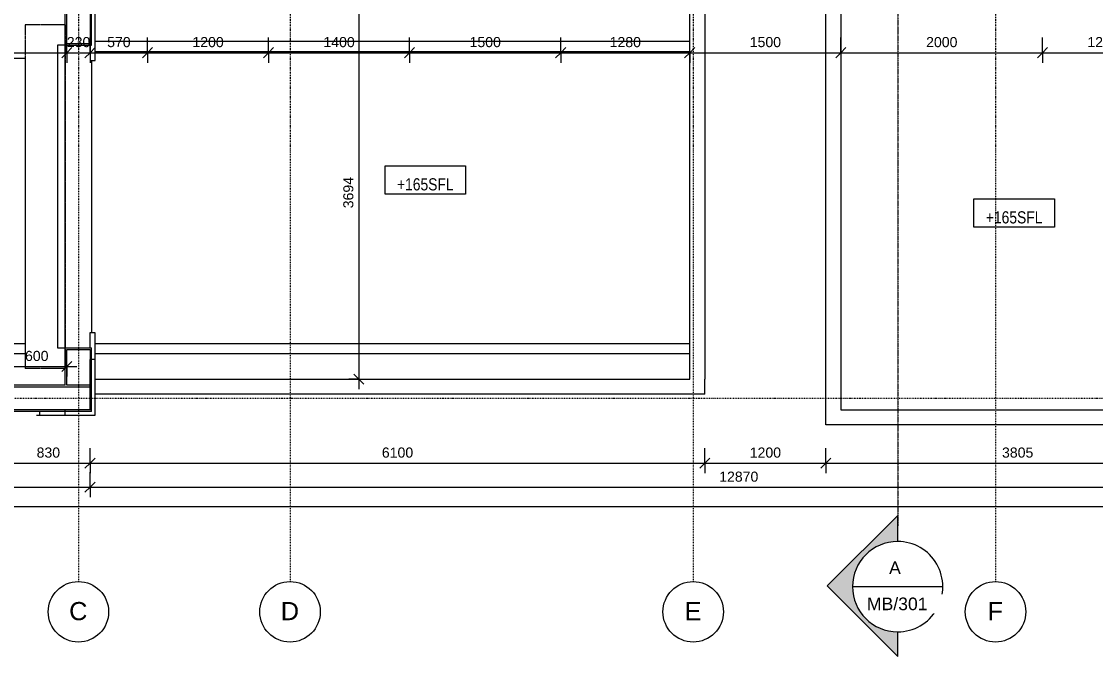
# Model space of a CAD drawing. Header units: millimetres. Extents: x -21051 to 202668, y -15646 to 13691.
# Drawn here: x -7036 to 3621, y -15351 to -9055 of the extents above; entities that cross this region are included whole.
import ezdxf

# ---------------------------------------------------------------- set-up
doc = ezdxf.new("R2010")
doc.units = ezdxf.units.MM
for name, pattern in [('Center', [15, 6, -3, 3, -3]), ('Centre', [14.4, 3, -2.2, 7, -2.2]), ('Dash dot', [15.875, 6.35, -4.7625, 0, -4.7625]), ('TD_Level Line', [8, 4, -2, 0, -2])]:
    doc.linetypes.add(name, pattern=pattern)
for name, color, linetype, lineweight in [('A-ANNO-DIMS', 211, 'Continuous', 9), ('A-ANNO-DIMS-100', 211, 'Continuous', 9), ('A-DETL-MBND', 5, 'Continuous', 5), ('A-DOOR', 31, 'Continuous', 5), ('A-FLOR', 192, 'Continuous', 5), ('A-WALL', 113, 'Continuous', 5), ('C-PRKG', 70, 'Continuous', 5), ('G-ANNO-DIMS', 111, 'Continuous', 9), ('G-ANNO-SYMB', 111, 'Continuous', 9), ('I-WALL', 2, 'Continuous', 5), ('S-GRID', 1, 'Continuous', 9), ('S-GRID-IDEN', 1, 'Continuous', 9)]:
    doc.layers.add(name, color=color, linetype=linetype, lineweight=lineweight)
doc.layers.get('0').off()
doc.styles.add('Arial Narrow_1', font='ARIALN.TTF', dxfattribs={"height": 120})
doc.styles.add('Arial_1', font='arial.ttf', dxfattribs={"height": 125})
doc.styles.add('Arial_2', font='arial.ttf', dxfattribs={"height": 180})
doc.styles.add('Arial_3', font='arial.ttf', dxfattribs={"height": 100})
doc.dimstyles.new('Arial_1_0', dxfattribs={"dimscale": 304.8, "dimtxt": 102.02594, "dimasz": 0.328084, "dimexe": 0.328084, "dimexo": 0.0625, "dimgap": 0.082021, "dimtad": 1, "dimdec": 0, "dimzin": 0, "dimdsep": 46, "dimtxsty": 'Arial_3', "dimblk1": 'OBLIQUE', "dimblk2": 'OBLIQUE', "dimsah": 1, "dimcen": 0.09, "dimdle": 0.328084, "dimazin": 0, "dimtfac": 1, "dimtdec": 4, "dimtix": 1, "dimtmove": 0, "dimatfit": 3, "dimfxl": 0.492126, "dimfxlon": 1, "dimtvp": 1, "dimtolj": 1, "dimtzin": 0, "dimarcsym": 2})

# ---------------------------------------------------------------- blocks, each defined once
blk = doc.blocks.new('1_8 OverheadRolling - 2440 x2125mm-1255549-00_Ground floor')
at = {"layer": 'A-DOOR', "linetype": 'Centre'}
for p, q in [((-1703.2, -130), (1703.2, -130)), ((-1703.2, -130), (-1703.2, -530)), ((1703.2, -130), (1703.2, -530)), ((-1703.2, -530), (1703.2, -530))]:
    blk.add_line(p, q, dxfattribs=at)
at = {"layer": 'A-DOOR'}
for p, q in [((1500, -130), (-1500, -130)), ((-1500, -130), (-1500, -206)), ((-1500, -206), (1500, -206)), ((1500, -206), (1500, -130))]:
    blk.add_line(p, q, dxfattribs=at)
blk = doc.blocks.new('PAR-2_RoadSymbol-Parking - _-1255748-00_Ground floor')
at = {"layer": 'C-PRKG'}
for p, q in [((-50.8, 65), (-50.8, 5965)), ((50.8, 65), (50.8, 5965))]:
    blk.add_line(p, q, dxfattribs=at)
blk = doc.blocks.new('PAR-2_RoadSymbol-Parking - _-V9-00_Ground floor')
at = {"layer": 'C-PRKG'}
for p, q in [((-50.8, 5000), (50.8, 5000)), ((-50.8, 0), (-50.8, 5000)), ((50.8, 0), (50.8, 5000)), ((50.8, 0), (-50.8, 0))]:
    blk.add_line(p, q, dxfattribs=at)
at = {"layer": 'C-PRKG', "linetype": 'Center'}
blk.add_line((2880, 0), (2880, 5000), dxfattribs=at)
at = {"layer": 'C-PRKG', "lineweight": 9}
blk.add_line((2880, 0), (50.8, 0), dxfattribs=at)
blk = doc.blocks.new('skirting - skirting-1169592-00_Ground floor')
at = {"layer": 'A-WALL'}
for p, q in [((-13176, 6459), (-13175, 6427)), ((-9495, 6047), (-9645, 6042)), ((-9645, 6042), (-9643, 5992)), ((-9643, 5992), (-9124, 6009)), ((-12607, 5895), (-12342, 5904)), ((-12343, 5954), (-12493, 5949)), ((-12342, 5904), (-12343, 5954))]:
    blk.add_line(p, q, dxfattribs=at)
blk = doc.blocks.new('brick facing edge - brick facing edge-1233025-00_Ground floor')
at = {"layer": 'A-WALL'}
for p, q in [((-13140, 6428), (-13175, 6427)), ((-13175, 6427), (-13167, 6177))]:
    blk.add_line(p, q, dxfattribs=at)
at = {"layer": 'A-WALL', "lineweight": 18}
for p, q in [((-13117, 6178), (-13167, 6177)), ((-13167, 6177), (-13157, 5877)), ((-13108, 5928), (-13117, 6178)), ((-13157, 5877), (-12607, 5895)), ((-13108, 5928), (-12609, 5945)), ((-12607, 5895), (-12609, 5945))]:
    blk.add_line(p, q, dxfattribs=at)
blk = doc.blocks.new('PAR-2_RoadSymbol-Parking - _-1255842-00_Ground floor')
at = {"layer": 'C-PRKG'}
for p, q in [((-50.8, -5965), (-50.8, -65)), ((50.8, -5965), (50.8, -65))]:
    blk.add_line(p, q, dxfattribs=at)
blk = doc.blocks.new('Section - _-1243848-00_Ground floor')
at = {"layer": 'G-ANNO-SYMB'}
h = blk.add_hatch(color=256, dxfattribs=at)
edge = h.paths.add_edge_path()
edge.add_line((-12.93, 0), (-5.93, 7))
edge.add_line((-5.93, 7), (1.07, 0))
edge.add_line((1.07, 0), (-1.52, 0))
edge.add_arc((-6, 0), 4.48, 0, 180)
edge.add_line((-10.48, 0), (-12.93, 0))
for p, q in [((-5.93, 7), (-12.93, 0)), ((1.07, 0), (-5.93, 7)), ((-12.93, 0), (-10.48, 0)), ((-1.52, 0), (1.07, 0))]:
    blk.add_line(p, q, dxfattribs=at)
for start, end in [(360, 180), (0, 180), (180, 360)]:
    blk.add_arc((-6, 0), 4.48, start, end, dxfattribs=at)
blk = doc.blocks.new('Grid - _-182767-00_Ground floor')
at = {"layer": 'S-GRID-IDEN'}
blk.add_circle((0, 0), 3, dxfattribs=at)
blk = doc.blocks.new('Spot Elevations - _-1243852-00_Ground floor')
at = {"layer": 'G-ANNO-DIMS'}
for p, q in [((-4, 0), (-4, 2.8125)), ((-4, 2.8125), (4, 2.8125)), ((4, 2.8125), (4, 0)), ((4, 0), (-4, 0))]:
    blk.add_line(p, q, dxfattribs=at)
blk = doc.blocks.new('DIMBLOCK26-00_Ground floor')
at = {"layer": 'A-ANNO-DIMS-100', "transparency": 16777216}
for p, q in [((-7186, -13434), (-7186, -13284)), ((-6356, -13434), (-6356, -13284)), ((-7186, -13434), (-7136, -13384)), ((-6356, -13434), (-6306, -13384)), ((-7186, -13434), (-7236, -13484)), ((-7186, -13434), (-6356, -13434)), ((-7186, -13434), (-7186, -13534)), ((-6356, -13434), (-6406, -13484)), ((-6356, -13434), (-6356, -13534))]:
    blk.add_line(p, q, dxfattribs=at)
at = {"layer": 'A-ANNO-DIMS-100', "color": 0, "transparency": 16777216, "insert": (-6886, -13279), "char_height": 100, "width": 276.88, "attachment_point": 1, "line_spacing_factor": 0.941778, "style": 'Arial_3'}
blk.add_mtext('830', dxfattribs=at)
blk = doc.blocks.new('_Oblique')
at = {"color": 0, "linetype": 'ByBlock', "lineweight": -2}
blk.add_line((-0.5, -0.5), (0.5, 0.5), dxfattribs=at)
blk = doc.blocks.new('DIMBLOCK27-00_Ground floor')
at = {"layer": 'A-ANNO-DIMS-100', "transparency": 16777216}
for p, q in [((-6356, -13434), (-6356, -13284)), ((-256, -13434), (-256, -13284)), ((-6356, -13434), (-6306, -13384)), ((-256, -13434), (-206, -13384)), ((-6356, -13434), (-6406, -13484)), ((-6356, -13434), (-256, -13434)), ((-6356, -13434), (-6356, -13534)), ((-256, -13434), (-306, -13484)), ((-256, -13434), (-256, -13534))]:
    blk.add_line(p, q, dxfattribs=at)
at = {"layer": 'A-ANNO-DIMS-100', "color": 0, "transparency": 16777216, "insert": (-3460, -13279), "char_height": 100, "width": 369.18, "attachment_point": 1, "line_spacing_factor": 0.941778, "style": 'Arial_3'}
blk.add_mtext('6100', dxfattribs=at)
blk = doc.blocks.new('DIMBLOCK28-00_Ground floor')
at = {"layer": 'A-ANNO-DIMS-100', "transparency": 16777216}
for p, q in [((-256, -13434), (-256, -13284)), ((944, -13434), (944, -13284)), ((-256, -13434), (-206, -13384)), ((944, -13434), (994, -13384)), ((-256, -13434), (-306, -13484)), ((-256, -13434), (944, -13434)), ((-256, -13434), (-256, -13534)), ((944, -13434), (894, -13484)), ((944, -13434), (944, -13534))]:
    blk.add_line(p, q, dxfattribs=at)
at = {"layer": 'A-ANNO-DIMS-100', "color": 0, "transparency": 16777216, "insert": (190, -13279), "char_height": 100, "width": 369.18, "attachment_point": 1, "line_spacing_factor": 0.941778, "style": 'Arial_3'}
blk.add_mtext('1200', dxfattribs=at)
blk = doc.blocks.new('DIMBLOCK29-00_Ground floor')
at = {"layer": 'A-ANNO-DIMS-100', "transparency": 16777216}
for p, q in [((944, -13434), (944, -13284)), ((4749, -13434), (4749, -13284)), ((944, -13434), (994, -13384)), ((4749, -13434), (4799, -13384)), ((944, -13434), (894, -13484)), ((944, -13434), (4749, -13434)), ((944, -13434), (944, -13534)), ((4749, -13434), (4699, -13484)), ((4749, -13434), (4749, -13534))]:
    blk.add_line(p, q, dxfattribs=at)
at = {"layer": 'A-ANNO-DIMS-100', "color": 0, "transparency": 16777216, "insert": (2693, -13279), "char_height": 100, "width": 369.18, "attachment_point": 1, "line_spacing_factor": 0.941778, "style": 'Arial_3'}
blk.add_mtext('3805', dxfattribs=at)
blk = doc.blocks.new('DIMBLOCK34-00_Ground floor')
at = {"layer": 'A-ANNO-DIMS-100', "transparency": 16777216}
for p, q in [((-12356, -9364), (-12356, -9214)), ((-6586, -9364), (-6586, -9214)), ((-12356, -9364), (-12406, -9414)), ((-12356, -9364), (-12306, -9314)), ((-12356, -9364), (-6586, -9364)), ((-12356, -9364), (-12356, -9464)), ((-6586, -9364), (-6636, -9414)), ((-6586, -9364), (-6536, -9314)), ((-6586, -9364), (-6586, -9464))]:
    blk.add_line(p, q, dxfattribs=at)
at = {"layer": 'A-ANNO-DIMS-100', "color": 0, "transparency": 16777216, "insert": (-9625, -9209), "char_height": 100, "width": 369.18, "attachment_point": 1, "line_spacing_factor": 0.941778, "style": 'Arial_3'}
blk.add_mtext('5770', dxfattribs=at)
blk = doc.blocks.new('DIMBLOCK35-00_Ground floor')
at = {"layer": 'A-ANNO-DIMS-100', "transparency": 16777216}
for p, q in [((-6586, -9364), (-6586, -9214)), ((-6356, -9364), (-6356, -9214)), ((-6586, -9364), (-6636, -9414)), ((-6586, -9364), (-6536, -9314)), ((-6586, -9364), (-6356, -9364)), ((-6586, -9364), (-6586, -9464)), ((-6356, -9364), (-6406, -9414)), ((-6356, -9364), (-6306, -9314)), ((-6356, -9364), (-6356, -9464))]:
    blk.add_line(p, q, dxfattribs=at)
at = {"layer": 'A-ANNO-DIMS-100', "color": 0, "transparency": 16777216, "insert": (-6586, -9209), "char_height": 100, "width": 276.88, "attachment_point": 1, "line_spacing_factor": 0.941778, "style": 'Arial_3'}
blk.add_mtext('230', dxfattribs=at)
blk = doc.blocks.new('DIMBLOCK36-00_Ground floor')
at = {"layer": 'A-ANNO-DIMS-100', "transparency": 16777216}
for p, q in [((-6356, -9364), (-6356, -9214)), ((-5786, -9364), (-5786, -9214)), ((-6356, -9364), (-6406, -9414)), ((-6356, -9364), (-6306, -9314)), ((-6356, -9364), (-5786, -9364)), ((-6356, -9364), (-6356, -9464)), ((-5786, -9364), (-5836, -9414)), ((-5786, -9364), (-5736, -9314)), ((-5786, -9364), (-5786, -9464))]:
    blk.add_line(p, q, dxfattribs=at)
at = {"layer": 'A-ANNO-DIMS-100', "color": 0, "transparency": 16777216, "insert": (-6186, -9209), "char_height": 100, "width": 276.88, "attachment_point": 1, "line_spacing_factor": 0.941778, "style": 'Arial_3'}
blk.add_mtext('570', dxfattribs=at)
blk = doc.blocks.new('DIMBLOCK37-00_Ground floor')
at = {"layer": 'A-ANNO-DIMS-100', "transparency": 16777216}
for p, q in [((-5786, -9364), (-5786, -9214)), ((-4586, -9364), (-4586, -9214)), ((-5786, -9364), (-5836, -9414)), ((-5786, -9364), (-5736, -9314)), ((-5786, -9364), (-4586, -9364)), ((-5786, -9364), (-5786, -9464)), ((-4586, -9364), (-4636, -9414)), ((-4586, -9364), (-4536, -9314)), ((-4586, -9364), (-4586, -9464))]:
    blk.add_line(p, q, dxfattribs=at)
at = {"layer": 'A-ANNO-DIMS-100', "color": 0, "transparency": 16777216, "insert": (-5340, -9209), "char_height": 100, "width": 369.18, "attachment_point": 1, "line_spacing_factor": 0.941778, "style": 'Arial_3'}
blk.add_mtext('1200', dxfattribs=at)
blk = doc.blocks.new('DIMBLOCK38-00_Ground floor')
at = {"layer": 'A-ANNO-DIMS-100', "transparency": 16777216}
for p, q in [((-4586, -9364), (-4586, -9214)), ((-3186, -9364), (-3186, -9214)), ((-4586, -9364), (-4636, -9414)), ((-4586, -9364), (-4536, -9314)), ((-4586, -9364), (-3186, -9364)), ((-4586, -9364), (-4586, -9464)), ((-3186, -9364), (-3236, -9414)), ((-3186, -9364), (-3136, -9314)), ((-3186, -9364), (-3186, -9464))]:
    blk.add_line(p, q, dxfattribs=at)
at = {"layer": 'A-ANNO-DIMS-100', "color": 0, "transparency": 16777216, "insert": (-4040, -9209), "char_height": 100, "width": 369.18, "attachment_point": 1, "line_spacing_factor": 0.941778, "style": 'Arial_3'}
blk.add_mtext('1400', dxfattribs=at)
blk = doc.blocks.new('DIMBLOCK39-00_Ground floor')
at = {"layer": 'A-ANNO-DIMS-100', "transparency": 16777216}
for p, q in [((-3186, -9364), (-3186, -9214)), ((-1686, -9364), (-1686, -9214)), ((-3186, -9364), (-3236, -9414)), ((-3186, -9364), (-3136, -9314)), ((-3186, -9364), (-1686, -9364)), ((-3186, -9364), (-3186, -9464)), ((-1686, -9364), (-1736, -9414)), ((-1686, -9364), (-1636, -9314)), ((-1686, -9364), (-1686, -9464))]:
    blk.add_line(p, q, dxfattribs=at)
at = {"layer": 'A-ANNO-DIMS-100', "color": 0, "transparency": 16777216, "insert": (-2590, -9209), "char_height": 100, "width": 369.18, "attachment_point": 1, "line_spacing_factor": 0.941778, "style": 'Arial_3'}
blk.add_mtext('1500', dxfattribs=at)
blk = doc.blocks.new('DIMBLOCK40-00_Ground floor')
at = {"layer": 'A-ANNO-DIMS-100', "transparency": 16777216}
for p, q in [((-1686, -9364), (-1686, -9214)), ((-406, -9364), (-406, -9214)), ((-1686, -9364), (-1736, -9414)), ((-1686, -9364), (-1636, -9314)), ((-1686, -9364), (-406, -9364)), ((-1686, -9364), (-1686, -9464)), ((-406, -9364), (-456, -9414)), ((-406, -9364), (-356, -9314)), ((-406, -9364), (-406, -9464))]:
    blk.add_line(p, q, dxfattribs=at)
at = {"layer": 'A-ANNO-DIMS-100', "color": 0, "transparency": 16777216, "insert": (-1200, -9209), "char_height": 100, "width": 369.18, "attachment_point": 1, "line_spacing_factor": 0.941778, "style": 'Arial_3'}
blk.add_mtext('1280', dxfattribs=at)
blk = doc.blocks.new('DIMBLOCK41-00_Ground floor')
at = {"layer": 'A-ANNO-DIMS-100', "transparency": 16777216}
for p, q in [((-406, -9364), (-406, -9214)), ((1094, -9364), (1094, -9214)), ((-406, -9364), (-456, -9414)), ((-406, -9364), (-356, -9314)), ((-406, -9364), (1094, -9364)), ((-406, -9364), (-406, -9464)), ((1094, -9364), (1044, -9414)), ((1094, -9364), (1144, -9314)), ((1094, -9364), (1094, -9464))]:
    blk.add_line(p, q, dxfattribs=at)
at = {"layer": 'A-ANNO-DIMS-100', "color": 0, "transparency": 16777216, "insert": (190, -9209), "char_height": 100, "width": 369.18, "attachment_point": 1, "line_spacing_factor": 0.941778, "style": 'Arial_3'}
blk.add_mtext('1500', dxfattribs=at)
blk = doc.blocks.new('DIMBLOCK42-00_Ground floor')
at = {"layer": 'A-ANNO-DIMS-100', "transparency": 16777216}
for p, q in [((1094, -9364), (1094, -9214)), ((3094, -9364), (3094, -9214)), ((1094, -9364), (1044, -9414)), ((1094, -9364), (1144, -9314)), ((1094, -9364), (3094, -9364)), ((1094, -9364), (1094, -9464)), ((3094, -9364), (3044, -9414)), ((3094, -9364), (3144, -9314)), ((3094, -9364), (3094, -9464))]:
    blk.add_line(p, q, dxfattribs=at)
at = {"layer": 'A-ANNO-DIMS-100', "color": 0, "transparency": 16777216, "insert": (1940, -9209), "char_height": 100, "width": 369.18, "attachment_point": 1, "line_spacing_factor": 0.941778, "style": 'Arial_3'}
blk.add_mtext('2000', dxfattribs=at)
blk = doc.blocks.new('DIMBLOCK43-00_Ground floor')
at = {"layer": 'A-ANNO-DIMS-100', "transparency": 16777216}
for p, q in [((3094, -9364), (3094, -9214)), ((4294, -9364), (4294, -9214)), ((3094, -9364), (3044, -9414)), ((3094, -9364), (3144, -9314)), ((3094, -9364), (4294, -9364)), ((3094, -9364), (3094, -9464)), ((4294, -9364), (4244, -9414)), ((4294, -9364), (4344, -9314)), ((4294, -9364), (4294, -9464))]:
    blk.add_line(p, q, dxfattribs=at)
at = {"layer": 'A-ANNO-DIMS-100', "color": 0, "transparency": 16777216, "insert": (3540, -9209), "char_height": 100, "width": 369.18, "attachment_point": 1, "line_spacing_factor": 0.941778, "style": 'Arial_3'}
blk.add_mtext('1200', dxfattribs=at)
blk = doc.blocks.new('DIMBLOCK191-00_Ground floor')
at = {"layer": 'A-ANNO-DIMS-100', "transparency": 16777216}
for p, q in [((-3688, -8907), (-3788, -8907)), ((-3688, -8907), (-3738, -8857)), ((-3688, -8907), (-3688, -12701)), ((-3688, -8907), (-3638, -8957)), ((-3688, -8907), (-3538, -8907)), ((-3688, -12601), (-3738, -12551)), ((-3688, -12601), (-3788, -12601)), ((-3688, -12601), (-3638, -12651)), ((-3688, -12601), (-3538, -12601))]:
    blk.add_line(p, q, dxfattribs=at)
at = {"layer": 'A-ANNO-DIMS-100', "color": 0, "transparency": 16777216, "insert": (-3843, -10907), "char_height": 100, "width": 369.18, "attachment_point": 1, "rotation": 90, "line_spacing_factor": 0.941778, "style": 'Arial_3'}
blk.add_mtext('3694', dxfattribs=at)
blk = doc.blocks.new('DIMBLOCK244-00_Ground floor')
at = {"layer": 'A-ANNO-DIMS-100', "transparency": 16777216}
for p, q in [((-12586, -13673), (-12586, -13523)), ((-6356, -13673), (-6356, -13523)), ((-12586, -13673), (-12536, -13623)), ((-6356, -13673), (-6306, -13623)), ((-12686, -13673), (-6356, -13673)), ((-12586, -13673), (-12636, -13723)), ((-12586, -13673), (-12586, -13773)), ((-6356, -13673), (-6406, -13723)), ((-6356, -13673), (-6356, -13773))]:
    blk.add_line(p, q, dxfattribs=at)
at = {"layer": 'A-ANNO-DIMS-100', "color": 0, "transparency": 16777216, "insert": (-9625, -13518), "char_height": 100, "width": 369.18, "attachment_point": 1, "line_spacing_factor": 0.941778, "style": 'Arial_3'}
blk.add_mtext('6230', dxfattribs=at)
blk = doc.blocks.new('DIMBLOCK245-00_Ground floor')
at = {"layer": 'A-ANNO-DIMS-100', "transparency": 16777216}
for p, q in [((-6356, -13673), (-6356, -13523)), ((6514, -13673), (6514, -13523)), ((-6356, -13673), (-6306, -13623)), ((6514, -13673), (6564, -13623)), ((-6356, -13673), (-6406, -13723)), ((-6356, -13673), (6514, -13673)), ((-6356, -13673), (-6356, -13773)), ((6514, -13673), (6464, -13723)), ((6514, -13673), (6514, -13773))]:
    blk.add_line(p, q, dxfattribs=at)
at = {"layer": 'A-ANNO-DIMS-100', "color": 0, "transparency": 16777216, "insert": (-113, -13518), "char_height": 100, "width": 461.47, "attachment_point": 1, "line_spacing_factor": 0.941778, "style": 'Arial_3'}
blk.add_mtext('12870', dxfattribs=at)
blk = doc.blocks.new('DIMBLOCK258-00_Ground floor')
at = {"layer": 'A-ANNO-DIMS-100', "transparency": 16777216}
for p, q in [((-6586, -12476), (-6586, -12326)), ((-7186, -12476), (-7186, -12376)), ((-7186, -12476), (-7136, -12426)), ((-6586, -12476), (-6536, -12426)), ((-7186, -12476), (-7236, -12526)), ((-7186, -12476), (-6486, -12476)), ((-7186, -12476), (-7186, -12626)), ((-6586, -12476), (-6636, -12526)), ((-6586, -12476), (-6586, -12576))]:
    blk.add_line(p, q, dxfattribs=at)
at = {"layer": 'A-ANNO-DIMS-100', "color": 0, "transparency": 16777216, "insert": (-7001, -12321), "char_height": 100, "width": 276.88, "attachment_point": 1, "line_spacing_factor": 0.941778, "style": 'Arial_3'}
blk.add_mtext('600', dxfattribs=at)

msp = doc.modelspace()

# ---------------------------------------------------------------- linework, layer by layer
at = {"layer": 'A-DETL-MBND'}
for p, q in [((-406, -12600.7), (-406, -8955.7)), ((-256, -8955.7), (-256, -12600.7)), ((944, -13055.7), (944, -8955.7)), ((1094, -8955.7), (1094, -12905.7)), ((1094, -12905.7), (4599, -12905.7)), ((4749, -13055.7), (944, -13055.7))]:
    msp.add_line(p, q, dxfattribs=at)
at = {"layer": 'A-FLOR'}
msp.add_line((4749, -13865.7), (-16659.7, -13865.7), dxfattribs=at)
at = {"layer": 'A-WALL', "lineweight": 18}
for p, q in [((-6586, -9276.1), (-6586, -8906.5)), ((-6356, -8906.5), (-6356, -9276.1)), ((-6356, -9276.1), (-6586, -9276.1)), ((-6586, -12661.5), (-6586, -12306.1)), ((-6586, -12306.1), (-6356, -12306.1)), ((-6356, -12306.1), (-6356, -12661.5)), ((-7171, -12676.5), (-6341, -12676.5)), ((-6356, -12661.5), (-6586, -12661.5)), ((-6341, -12906.5), (-7171, -12906.5))]:
    msp.add_line(p, q, dxfattribs=at)
at = {"layer": 'A-WALL'}
for p, q in [((-6306, -12600.7), (-406, -12600.7)), ((-256, -12750.7), (-256, -12600.7)), ((-256, -12750.7), (-6306, -12750.7))]:
    msp.add_line(p, q, dxfattribs=at)
at = {"layer": 'G-ANNO-SYMB', "linetype": 'TD_Level Line', "lineweight": 18}
msp.add_line((1657.8, 10929.8), (1657.8, -14058.8), dxfattribs=at)
at = {"layer": 'G-ANNO-SYMB'}
msp.add_line((1209.8, -14658.8), (2105.8, -14658.8), dxfattribs=at)
at = {"layer": 'I-WALL', "lineweight": 18}
for p, q in [((-6601, -9291.1), (-6601, -8921.5)), ((-6341, -9291.1), (-6341, -8921.5)), ((-6601, -9291.1), (-6341, -9291.1)), ((-6601, -12661.5), (-6601, -12291.1)), ((-6601, -12291.1), (-6341, -12291.1)), ((-6341, -12921.5), (-6341, -12291.1)), ((-6601, -12661.5), (-7186, -12661.5)), ((-6341, -12921.5), (-7186, -12921.5))]:
    msp.add_line(p, q, dxfattribs=at)
at = {"layer": 'I-WALL'}
msp.add_line((-6341, -9441.1), (-6341, -12141.1), dxfattribs=at)
at = {"layer": 'S-GRID', "linetype": 'Dash dot', "lineweight": 18}
for p, q in [((-6471, 8463.9), (-6471, -12107.9)), ((-4371, 8463.9), (-4371, -12107.9)), ((-371, 8463.9), (-371, -12107.9)), ((2629, 8463.9), (2629, -12107.9)), ((-6471, -12107.9), (-6471, -14607.9)), ((-4371, -12107.9), (-4371, -14607.9)), ((-371, -12107.9), (-371, -14607.9)), ((2629, -12107.9), (2629, -14607.9)), ((8563.8, -12791.5), (-16244.3, -12791.5))]:
    msp.add_line(p, q, dxfattribs=at)

# ---------------------------------------------------------------- block references
at = {"layer": 'A-DOOR', "rotation": 270.0000000000001}
msp.add_blockref('1_8 OverheadRolling - 2440 x2125mm-1255549-00_Ground floor', (-6471, -10791.1), dxfattribs=at)
at = {"layer": 'A-WALL', "rotation": 88.11700695989701}
for name in ['brick facing edge - brick facing edge-1233025-00_Ground floor', 'skirting - skirting-1169592-00_Ground floor']:
    msp.add_blockref(name, (0, 0), dxfattribs=at)
at = {"layer": 'C-PRKG'}
for name, p, rotation in [('PAR-2_RoadSymbol-Parking - _-1255842-00_Ground floor', (-341, -9300.7), 269.9999999999993), ('PAR-2_RoadSymbol-Parking - _-V9-00_Ground floor', (-7001, -12300.7), 90.00000000000024), ('PAR-2_RoadSymbol-Parking - _-1255748-00_Ground floor', (-341, -12300.7), 90.00000000000024)]:
    msp.add_blockref(name, p, dxfattribs=dict(at, rotation=rotation))
at = {"layer": 'G-ANNO-DIMS', "xscale": 99.99999999999994, "yscale": 99.99999999999994, "zscale": 99.99999999999994}
for p in [(-3028.9, -10766.4), (2813.8, -11093.8)]:
    msp.add_blockref('Spot Elevations - _-1243852-00_Ground floor', p, dxfattribs=at)
at = {"layer": 'G-ANNO-SYMB', "xscale": 99.99999999999994, "yscale": 99.99999999999994, "zscale": 99.99999999999994, "rotation": 89.99999999999947}
msp.add_blockref('Section - _-1243848-00_Ground floor', (1657.8, -14058.8), dxfattribs=at)
at = {"layer": 'S-GRID-IDEN', "xscale": 99.99999999999994, "yscale": 99.99999999999994, "zscale": 99.99999999999994, "rotation": 180}
for p in [(-6471, -14907.9), (-4371, -14907.9), (-371, -14907.9), (2629, -14907.9)]:
    msp.add_blockref('Grid - _-182767-00_Ground floor', p, dxfattribs=at)

# ---------------------------------------------------------------- texts
at = {"layer": 'G-ANNO-DIMS', "char_height": 120, "width": 674.959, "attachment_point": 1, "line_spacing_factor": 0.974696, "style": 'Arial Narrow_1'}
for insert in [(-3310.2, -10609.4), (2532.6, -10936.8)]:
    msp.add_mtext('+165SFL', dxfattribs=dict(at, insert=insert))

# ---------------------------------------------------------------- dimensions: what is measured, and where the dimension line sits
at = {"layer": 'A-ANNO-DIMS'}
dim = msp.add_linear_dim(base=(-3688, -12600.7), p1=(-3538, -8906.5), p2=(-3538, -12600.7), angle=90, dimstyle='Arial_1_0', override={"dimpost": '<>', "dimfxl": 3694.179886}, dxfattribs=at)
dim.commit()
dim.dimension.update_dxf_attribs({"geometry": 'DIMBLOCK191-00_Ground floor', "text_midpoint": (-3764.1, -10753.6)})
for base, p1, p2, override, picture, middle in [((-6586, -9364.2), (-12356, -9214.2), (-6586, -9214.2), {"dimpost": '<>', "dimfxl": 5770}, 'DIMBLOCK34-00_Ground floor', (-9471, -9288.2)), ((-6356, -9364.2), (-6586, -9214.2), (-6356, -9214.2), {"dimpost": '<>', "dimfxl": 230}, 'DIMBLOCK35-00_Ground floor', (-6471, -9288.1)), ((-5786, -9364.2), (-6356, -9214.2), (-5786, -9214.2), {"dimpost": '<>', "dimfxl": 570}, 'DIMBLOCK36-00_Ground floor', (-6071, -9288.2)), ((-4586, -9364.2), (-5786, -9214.2), (-4586, -9214.2), {"dimpost": '<>', "dimfxl": 1200}, 'DIMBLOCK37-00_Ground floor', (-5186, -9288.2)), ((-3186, -9364.2), (-4586, -9214.2), (-3186, -9214.2), {"dimpost": '<>', "dimfxl": 1400}, 'DIMBLOCK38-00_Ground floor', (-3886, -9288.2)), ((-1686, -9364.2), (-3186, -9214.2), (-1686, -9214.2), {"dimpost": '<>', "dimfxl": 1500}, 'DIMBLOCK39-00_Ground floor', (-2436, -9288.2)), ((-406, -9364.2), (-1686, -9214.2), (-406, -9214.2), {"dimpost": '<>', "dimfxl": 1280}, 'DIMBLOCK40-00_Ground floor', (-1046, -9288.2)), ((1094, -9364.2), (-406, -9214.2), (1094, -9214.2), {"dimpost": '<>', "dimfxl": 1500}, 'DIMBLOCK41-00_Ground floor', (344, -9288.2)), ((3094, -9364.2), (1094, -9214.2), (3094, -9214.2), {"dimpost": '<>', "dimfxl": 2000}, 'DIMBLOCK42-00_Ground floor', (2094, -9288.2)), ((4294, -9364.2), (3094, -9214.2), (4294, -9214.2), {"dimpost": '<>', "dimfxl": 1200}, 'DIMBLOCK43-00_Ground floor', (3694, -9288.2)), ((-6586, -12475.7), (-7186, -12625.7), (-6586, -12325.7), {"dimpost": '<>', "dimfxl": 670.820393}, 'DIMBLOCK258-00_Ground floor', (-6886, -12399.7)), ((-6356, -13434.3), (-7186, -13284.3), (-6356, -13284.3), {"dimpost": '<>', "dimfxl": 830}, 'DIMBLOCK26-00_Ground floor', (-6771, -13358.2)), ((-256, -13434.3), (-6356, -13284.3), (-256, -13284.3), {"dimpost": '<>', "dimfxl": 6100}, 'DIMBLOCK27-00_Ground floor', (-3306, -13358.2)), ((944, -13434.3), (-256, -13284.3), (944, -13284.3), {"dimpost": '<>', "dimfxl": 1200}, 'DIMBLOCK28-00_Ground floor', (344, -13358.2)), ((4749, -13434.3), (944, -13284.3), (4749, -13284.3), {"dimpost": '<>', "dimfxl": 3805}, 'DIMBLOCK29-00_Ground floor', (2846.5, -13358.2)), ((-6356, -13673.1), (-12586, -13523.1), (-6356, -13523.1), {"dimpost": '<>', "dimfxl": 6230}, 'DIMBLOCK244-00_Ground floor', (-9471, -13597)), ((6514, -13673.1), (-6356, -13523.1), (6514, -13523.1), {"dimpost": '<>', "dimfxl": 12870}, 'DIMBLOCK245-00_Ground floor', (79, -13597))]:
    dim = msp.add_linear_dim(base=base, p1=p1, p2=p2, dimstyle='Arial_1_0', override=override, dxfattribs=at)
    dim.commit()
    dim.dimension.update_dxf_attribs({"geometry": picture, "text_midpoint": middle})

# ---------------------------------------------------------------- next in the draw order: texts
at = {"layer": 'G-ANNO-SYMB', "char_height": 125, "attachment_point": 1, "style": 'Arial_1', "bg_fill": 3, "box_fill_scale": 1.25, "bg_fill_color": 256, "bg_fill_true_color": 13158600, "bg_fill_transparency": 0}
for s, insert, width in [('A', (1572.7, -14408.6), 144.304), ('MB/301', (1352.4, -14766.9), 753.586)]:
    msp.add_mtext(s, dxfattribs=dict(at, insert=insert, width=width))
at = {"layer": 'S-GRID-IDEN', "char_height": 180, "attachment_point": 1, "style": 'Arial_2', "bg_fill": 3, "box_fill_scale": 1.25, "bg_fill_color": 256, "bg_fill_true_color": 13158600, "bg_fill_transparency": 0}
for s, insert, width in [('C', (-6563.4, -14811.2), 216.456), ('D', (-4463.4, -14811.2), 216.456), ('E', (-456.9, -14811.2), 200.422), ('F', (2549.6, -14811.2), 184.388)]:
    msp.add_mtext(s, dxfattribs=dict(at, insert=insert, width=width))

doc.saveas('drawing.dxf')
